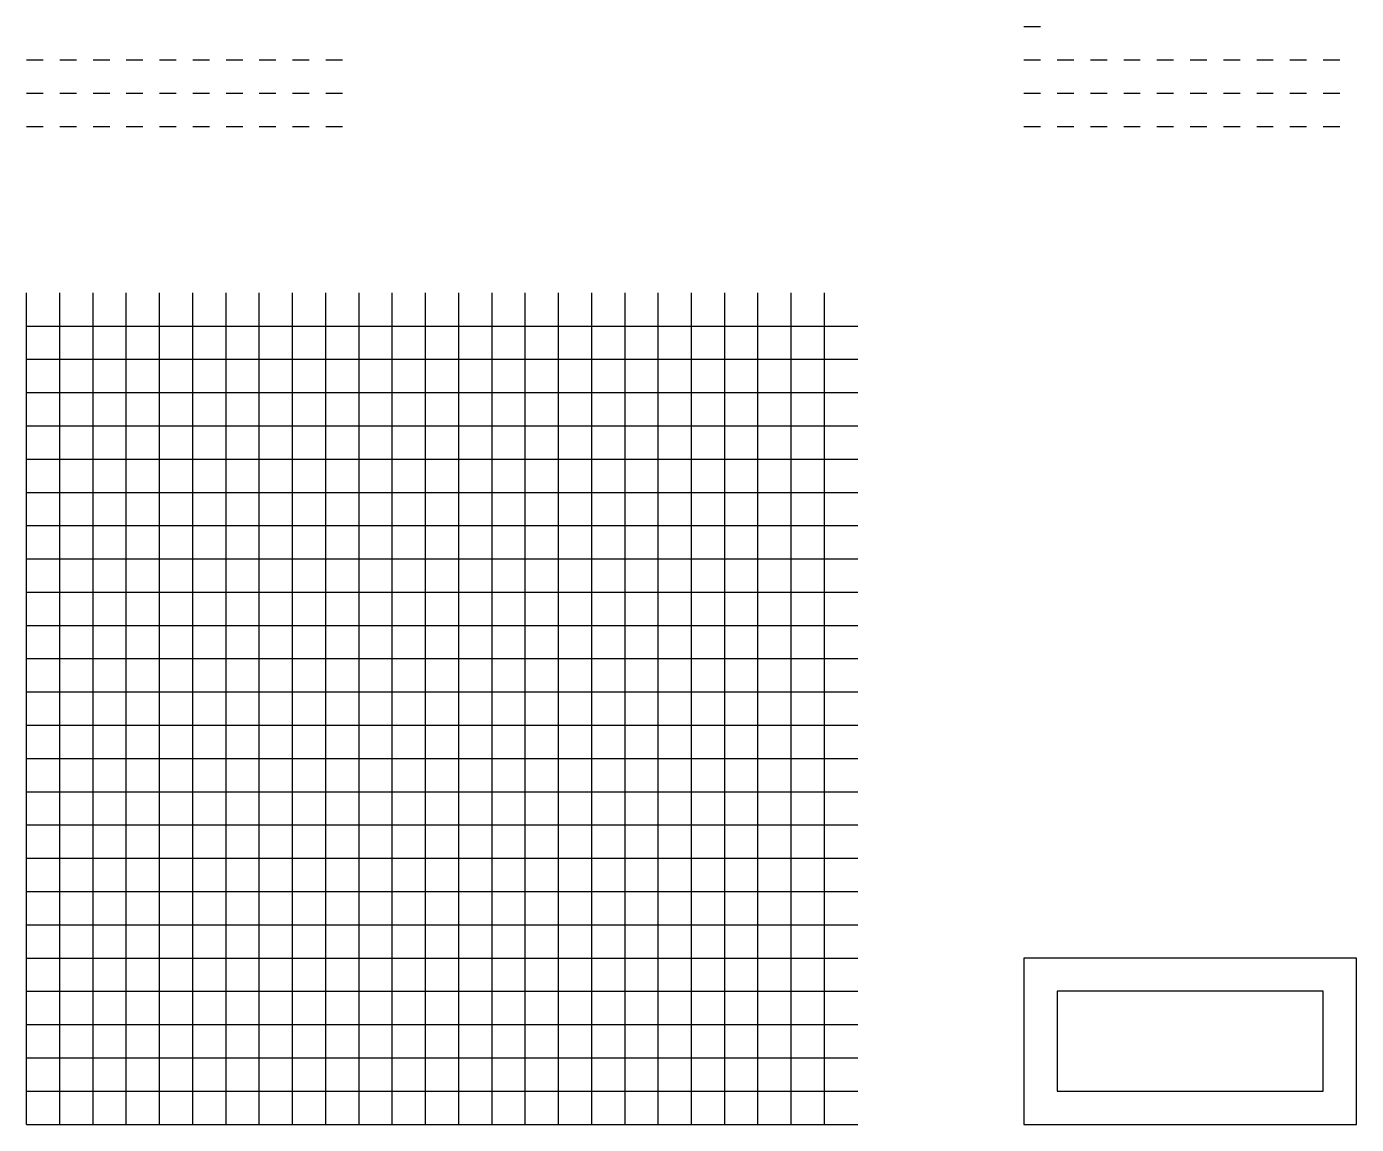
# Model space of a CAD drawing. Header units: metres. Extents: x 0 to 400, y 0 to 330.
import ezdxf

# ---------------------------------------------------------------- set-up
doc = ezdxf.new("R2010")
doc.units = ezdxf.units.M

# ---------------------------------------------------------------- blocks, each defined once
blk = doc.blocks.new('MANY_LINES')
for p, q in [((0, 0), (0, 250)), ((10, 0), (10, 250)), ((20, 0), (20, 250)), ((30, 0), (30, 250)), ((40, 0), (40, 250)), ((50, 0), (50, 250)), ((60, 0), (60, 250)), ((70, 0), (70, 250)), ((80, 0), (80, 250)), ((90, 0), (90, 250)), ((100, 0), (100, 250)), ((110, 0), (110, 250)), ((120, 0), (120, 250)), ((130, 0), (130, 250)), ((140, 0), (140, 250)), ((150, 0), (150, 250)), ((160, 0), (160, 250)), ((170, 0), (170, 250)), ((180, 0), (180, 250)), ((190, 0), (190, 250)), ((200, 0), (200, 250)), ((210, 0), (210, 250)), ((220, 0), (220, 250)), ((230, 0), (230, 250)), ((240, 0), (240, 250)), ((0, 240), (250, 240)), ((0, 230), (250, 230)), ((0, 220), (250, 220)), ((0, 210), (250, 210)), ((0, 200), (250, 200)), ((0, 190), (250, 190)), ((0, 180), (250, 180)), ((0, 170), (250, 170)), ((0, 160), (250, 160)), ((0, 150), (250, 150)), ((0, 140), (250, 140)), ((0, 130), (250, 130)), ((0, 120), (250, 120)), ((0, 110), (250, 110)), ((0, 100), (250, 100)), ((0, 90), (250, 90)), ((0, 80), (250, 80)), ((0, 70), (250, 70)), ((0, 60), (250, 60)), ((0, 50), (250, 50)), ((0, 40), (250, 40)), ((0, 30), (250, 30)), ((0, 20), (250, 20)), ((0, 10), (250, 10)), ((0, 0), (250, 0))]:
    blk.add_line(p, q)
blk = doc.blocks.new('FEW_LINES')
for p, q in [((100, 50), (0, 50)), ((0, 50), (0, 0)), ((100, 0), (100, 50)), ((90, 40), (10, 40)), ((10, 40), (10, 10)), ((90, 10), (90, 40)), ((10, 10), (90, 10)), ((0, 0), (100, 0))]:
    blk.add_line(p, q)
blk = doc.blocks.new('EXACTLY_THRESHOLD')
for p, q in [((0, 20), (5, 20)), ((10, 20), (15, 20)), ((20, 20), (25, 20)), ((30, 20), (35, 20)), ((40, 20), (45, 20)), ((50, 20), (55, 20)), ((60, 20), (65, 20)), ((70, 20), (75, 20)), ((80, 20), (85, 20)), ((90, 20), (95, 20)), ((0, 10), (5, 10)), ((10, 10), (15, 10)), ((20, 10), (25, 10)), ((30, 10), (35, 10)), ((40, 10), (45, 10)), ((50, 10), (55, 10)), ((60, 10), (65, 10)), ((70, 10), (75, 10)), ((80, 10), (85, 10)), ((90, 10), (95, 10)), ((0, 0), (5, 0)), ((10, 0), (15, 0)), ((20, 0), (25, 0)), ((30, 0), (35, 0)), ((40, 0), (45, 0)), ((50, 0), (55, 0)), ((60, 0), (65, 0)), ((70, 0), (75, 0)), ((80, 0), (85, 0)), ((90, 0), (95, 0))]:
    blk.add_line(p, q)
blk = doc.blocks.new('JUST_OVER_THRESHOLD')
for p, q in [((0, 30), (5, 30)), ((0, 20), (5, 20)), ((10, 20), (15, 20)), ((20, 20), (25, 20)), ((30, 20), (35, 20)), ((40, 20), (45, 20)), ((50, 20), (55, 20)), ((60, 20), (65, 20)), ((70, 20), (75, 20)), ((80, 20), (85, 20)), ((90, 20), (95, 20)), ((0, 10), (5, 10)), ((10, 10), (15, 10)), ((20, 10), (25, 10)), ((30, 10), (35, 10)), ((40, 10), (45, 10)), ((50, 10), (55, 10)), ((60, 10), (65, 10)), ((70, 10), (75, 10)), ((80, 10), (85, 10)), ((90, 10), (95, 10)), ((0, 0), (5, 0)), ((10, 0), (15, 0)), ((20, 0), (25, 0)), ((30, 0), (35, 0)), ((40, 0), (45, 0)), ((50, 0), (55, 0)), ((60, 0), (65, 0)), ((70, 0), (75, 0)), ((80, 0), (85, 0)), ((90, 0), (95, 0))]:
    blk.add_line(p, q)

msp = doc.modelspace()

# ---------------------------------------------------------------- block references
for name, p in [('JUST_OVER_THRESHOLD', (300, 300)), ('EXACTLY_THRESHOLD', (0, 300)), ('MANY_LINES', (0, 0)), ('FEW_LINES', (300, 0))]:
    msp.add_blockref(name, p)

doc.saveas('drawing.dxf')
